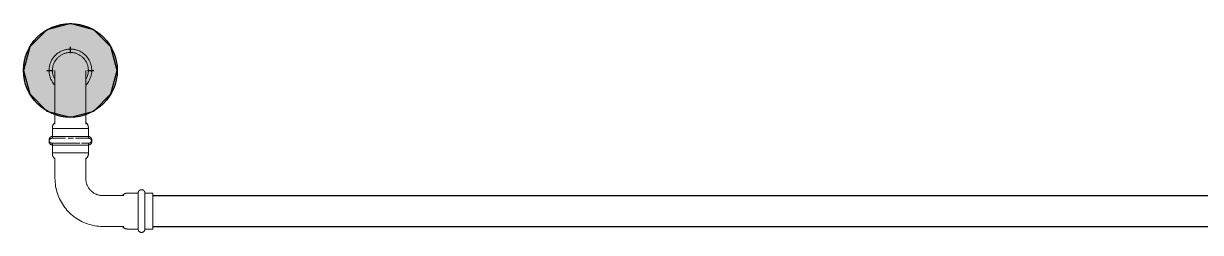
# Model space of a CAD drawing. Header units: inches. Extents: x -3327 to -1, y 8 to 1328.
# Drawn here: x -1910 to -1859.8, y 460.8 to 469.7 of the extents above; entities that cross this region are included whole.
import ezdxf

# ---------------------------------------------------------------- set-up
doc = ezdxf.new("R2010")
doc.units = ezdxf.units.IN
doc.header["$MEASUREMENT"] = 0
doc.layers.add('P-PIPE', color=3, linetype='Continuous', lineweight=9)
doc.layers.add('X - REF - FP', color=7, linetype='Continuous', true_color=0xb90000)

# ---------------------------------------------------------------- blocks, each defined once
blk = doc.blocks.new('Victaulic-VicPress316-Elbow 90-45deg Style P568_P571 - Standard-V24-SECOND LEVEL')
at = {"layer": 'P-PIPE'}
for p, q in [((-1908.658, 466.35), (-1908.658, 465.444)), ((-1907.343, 465.444), (-1907.343, 466.35)), ((-1908.767, 465.304), (-1908.767, 464.876)), ((-1907.234, 464.887), (-1907.234, 465.304)), ((-1908.767, 464.561), (-1908.767, 464.223)), ((-1908, 464.561), (-1908.767, 464.561)), ((-1907.234, 464.561), (-1908, 464.561)), ((-1907.234, 464.223), (-1907.234, 464.561)), ((-1908.767, 464.223), (-1908, 464.223)), ((-1908, 464.223), (-1907.234, 464.223))]:
    blk.add_line(p, q, dxfattribs=at)
at = {"layer": 'P-PIPE', "flags": 128}
for points in [[(-1908, 468.655), (-1908.036, 468.654), (-1908.073, 468.652), (-1908.109, 468.648), (-1908.145, 468.643), (-1908.181, 468.637), (-1908.217, 468.629), (-1908.252, 468.619), (-1908.287, 468.609), (-1908.321, 468.596), (-1908.355, 468.583), (-1908.388, 468.568), (-1908.421, 468.552), (-1908.453, 468.534), (-1908.484, 468.515), (-1908.515, 468.496), (-1908.545, 468.474), (-1908.573, 468.452), (-1908.601, 468.428), (-1908.628, 468.404), (-1908.654, 468.378), (-1908.679, 468.352), (-1908.703, 468.324), (-1908.726, 468.295), (-1908.747, 468.266), (-1908.767, 468.236), (-1908.787, 468.204), (-1908.804, 468.173), (-1908.821, 468.14), (-1908.836, 468.107), (-1908.85, 468.073), (-1908.863, 468.039), (-1908.874, 468.004), (-1908.883, 467.969), (-1908.892, 467.934), (-1908.899, 467.898), (-1908.904, 467.862), (-1908.908, 467.825), (-1908.911, 467.789), (-1908.912, 467.753), (-1908.912, 467.716), (-1908.91, 467.68), (-1908.907, 467.643), (-1908.902, 467.607), (-1908.896, 467.571), (-1908.888, 467.536), (-1908.879, 467.5), (-1908.869, 467.465), (-1908.857, 467.431), (-1908.844, 467.397), (-1908.829, 467.363), (-1908.813, 467.33), (-1908.796, 467.298), (-1908.778, 467.267), (-1908.758, 467.236), (-1908.737, 467.206), (-1908.715, 467.177), (-1908.692, 467.149), (-1908.668, 467.122)], [(-1908, 468.509), (-1908.031, 468.509), (-1908.061, 468.507), (-1908.092, 468.504), (-1908.122, 468.5), (-1908.152, 468.494), (-1908.182, 468.487), (-1908.212, 468.479), (-1908.241, 468.47), (-1908.27, 468.46), (-1908.298, 468.449), (-1908.326, 468.436), (-1908.354, 468.423), (-1908.381, 468.408), (-1908.407, 468.392), (-1908.433, 468.375), (-1908.458, 468.358), (-1908.482, 468.339), (-1908.505, 468.319), (-1908.528, 468.298), (-1908.55, 468.277), (-1908.571, 468.254), (-1908.591, 468.231), (-1908.61, 468.207), (-1908.628, 468.182), (-1908.645, 468.157), (-1908.661, 468.131), (-1908.676, 468.104), (-1908.69, 468.077), (-1908.703, 468.049), (-1908.714, 468.021), (-1908.725, 467.992), (-1908.734, 467.963), (-1908.743, 467.933), (-1908.75, 467.903), (-1908.755, 467.873), (-1908.76, 467.843), (-1908.763, 467.812), (-1908.766, 467.782), (-1908.766, 467.751), (-1908.766, 467.72), (-1908.765, 467.69), (-1908.762, 467.659), (-1908.758, 467.629), (-1908.753, 467.599), (-1908.746, 467.569), (-1908.739, 467.539), (-1908.73, 467.51), (-1908.72, 467.481), (-1908.709, 467.452), (-1908.697, 467.424), (-1908.684, 467.396), (-1908.669, 467.369), (-1908.658, 467.349)], [(-1907.343, 467.111), (-1907.321, 467.134), (-1907.297, 467.162), (-1907.274, 467.19), (-1907.253, 467.22), (-1907.233, 467.25), (-1907.213, 467.281), (-1907.196, 467.313), (-1907.179, 467.345), (-1907.164, 467.379), (-1907.15, 467.412), (-1907.137, 467.447), (-1907.126, 467.481), (-1907.117, 467.516), (-1907.108, 467.552), (-1907.101, 467.588), (-1907.096, 467.624), (-1907.092, 467.66), (-1907.089, 467.696), (-1907.088, 467.733), (-1907.088, 467.769), (-1907.09, 467.806), (-1907.093, 467.842), (-1907.098, 467.878), (-1907.104, 467.914), (-1907.112, 467.95), (-1907.121, 467.985), (-1907.131, 468.02), (-1907.143, 468.055), (-1907.156, 468.089), (-1907.171, 468.122), (-1907.187, 468.155), (-1907.204, 468.187), (-1907.222, 468.219), (-1907.242, 468.25), (-1907.263, 468.28), (-1907.285, 468.309), (-1907.308, 468.337), (-1907.332, 468.364), (-1907.358, 468.39), (-1907.384, 468.415), (-1907.411, 468.439), (-1907.44, 468.462), (-1907.469, 468.484), (-1907.499, 468.505), (-1907.53, 468.524), (-1907.561, 468.542), (-1907.594, 468.559), (-1907.627, 468.575), (-1907.66, 468.589), (-1907.694, 468.602), (-1907.729, 468.614), (-1907.764, 468.624), (-1907.8, 468.633), (-1907.835, 468.64), (-1907.871, 468.646), (-1907.908, 468.65), (-1907.944, 468.653), (-1907.98, 468.655), (-1908, 468.655)], [(-1907.339, 467.355), (-1907.324, 467.382), (-1907.31, 467.409), (-1907.297, 467.437), (-1907.286, 467.465), (-1907.275, 467.494), (-1907.266, 467.523), (-1907.257, 467.553), (-1907.25, 467.582), (-1907.245, 467.613), (-1907.24, 467.643), (-1907.237, 467.673), (-1907.234, 467.704), (-1907.234, 467.735), (-1907.234, 467.765), (-1907.235, 467.796), (-1907.238, 467.826), (-1907.242, 467.857), (-1907.247, 467.887), (-1907.254, 467.917), (-1907.261, 467.947), (-1907.27, 467.976), (-1907.28, 468.005), (-1907.291, 468.034), (-1907.303, 468.062), (-1907.316, 468.089), (-1907.331, 468.116), (-1907.346, 468.143), (-1907.363, 468.169), (-1907.38, 468.194), (-1907.399, 468.218), (-1907.418, 468.242), (-1907.439, 468.265), (-1907.46, 468.287), (-1907.482, 468.308), (-1907.505, 468.328), (-1907.529, 468.348), (-1907.554, 468.366), (-1907.579, 468.383), (-1907.605, 468.4), (-1907.631, 468.415), (-1907.659, 468.429), (-1907.686, 468.442), (-1907.715, 468.454), (-1907.743, 468.465), (-1907.772, 468.475), (-1907.802, 468.483), (-1907.832, 468.491), (-1907.862, 468.497), (-1907.892, 468.502), (-1907.922, 468.505), (-1907.953, 468.508), (-1907.983, 468.509), (-1908, 468.509)], [(-1908.658, 467.743), (-1908.658, 467.742), (-1908.658, 467.738), (-1908.658, 467.733), (-1908.658, 467.725), (-1908.658, 467.715), (-1908.658, 467.703), (-1908.658, 467.689), (-1908.658, 467.672), (-1908.658, 467.654), (-1908.658, 467.633), (-1908.658, 467.61), (-1908.658, 467.585), (-1908.658, 467.559), (-1908.658, 467.53), (-1908.658, 467.499), (-1908.658, 467.467), (-1908.658, 467.433), (-1908.658, 467.397), (-1908.658, 467.359), (-1908.658, 467.32), (-1908.658, 467.28), (-1908.658, 467.237), (-1908.658, 467.194), (-1908.658, 467.149), (-1908.658, 467.102), (-1908.658, 467.055), (-1908.658, 467.006), (-1908.658, 466.957), (-1908.658, 466.906), (-1908.658, 466.855), (-1908.658, 466.802), (-1908.658, 466.749), (-1908.658, 466.696), (-1908.658, 466.641), (-1908.658, 466.587), (-1908.658, 466.531), (-1908.658, 466.476), (-1908.658, 466.421), (-1908.658, 466.365), (-1908.658, 466.35)], [(-1907.343, 466.35), (-1907.343, 466.406), (-1907.343, 466.461), (-1907.343, 466.517), (-1907.343, 466.572), (-1907.343, 466.627), (-1907.343, 466.681), (-1907.343, 466.735), (-1907.343, 466.788), (-1907.343, 466.841), (-1907.343, 466.892), (-1907.343, 466.943), (-1907.343, 466.993), (-1907.343, 467.042), (-1907.343, 467.09), (-1907.343, 467.136), (-1907.343, 467.182), (-1907.343, 467.226), (-1907.343, 467.268), (-1907.343, 467.309), (-1907.343, 467.349), (-1907.343, 467.387), (-1907.343, 467.423), (-1907.343, 467.458), (-1907.343, 467.491), (-1907.343, 467.522), (-1907.343, 467.551), (-1907.343, 467.578), (-1907.343, 467.604), (-1907.343, 467.627), (-1907.343, 467.648), (-1907.343, 467.667), (-1907.343, 467.684), (-1907.343, 467.699), (-1907.343, 467.712), (-1907.343, 467.723), (-1907.343, 467.731), (-1907.343, 467.737), (-1907.343, 467.741), (-1907.343, 467.743), (-1907.343, 467.743)], [(-1908.767, 465.304), (-1908.766, 465.315), (-1908.766, 465.326), (-1908.765, 465.336), (-1908.763, 465.347), (-1908.761, 465.358), (-1908.759, 465.369), (-1908.756, 465.379), (-1908.753, 465.39), (-1908.749, 465.4), (-1908.745, 465.41), (-1908.741, 465.42), (-1908.736, 465.43), (-1908.73, 465.439), (-1908.725, 465.449), (-1908.719, 465.458), (-1908.713, 465.467), (-1908.706, 465.475), (-1908.699, 465.483), (-1908.692, 465.492), (-1908.684, 465.499), (-1908.676, 465.507), (-1908.668, 465.514), (-1908.659, 465.521), (-1908.658, 465.522)], [(-1907.343, 465.522), (-1907.334, 465.515), (-1907.326, 465.508), (-1907.318, 465.501), (-1907.31, 465.493), (-1907.302, 465.485), (-1907.295, 465.477), (-1907.289, 465.468), (-1907.282, 465.459), (-1907.276, 465.45), (-1907.271, 465.441), (-1907.265, 465.431), (-1907.26, 465.422), (-1907.256, 465.412), (-1907.252, 465.402), (-1907.248, 465.391), (-1907.245, 465.381), (-1907.242, 465.371), (-1907.239, 465.36), (-1907.237, 465.349), (-1907.236, 465.338), (-1907.235, 465.328), (-1907.234, 465.317), (-1907.234, 465.306), (-1907.234, 465.304)], [(-1908.767, 464.561), (-1908.772, 464.561), (-1908.778, 464.562), (-1908.784, 464.562), (-1908.79, 464.563), (-1908.795, 464.564), (-1908.801, 464.565), (-1908.807, 464.567), (-1908.812, 464.569), (-1908.818, 464.571), (-1908.823, 464.573), (-1908.828, 464.575), (-1908.834, 464.578), (-1908.839, 464.581), (-1908.844, 464.584), (-1908.849, 464.587), (-1908.853, 464.59), (-1908.858, 464.594), (-1908.862, 464.597), (-1908.867, 464.601), (-1908.871, 464.605), (-1908.875, 464.61), (-1908.879, 464.614), (-1908.882, 464.619), (-1908.886, 464.623), (-1908.889, 464.628), (-1908.892, 464.633), (-1908.895, 464.638), (-1908.897, 464.643), (-1908.9, 464.649), (-1908.902, 464.654), (-1908.904, 464.66), (-1908.906, 464.665), (-1908.907, 464.671), (-1908.909, 464.676), (-1908.91, 464.682), (-1908.911, 464.688), (-1908.911, 464.694), (-1908.912, 464.699), (-1908.912, 464.705), (-1908.912, 464.711), (-1908.912, 464.717), (-1908.911, 464.723), (-1908.91, 464.728), (-1908.909, 464.734), (-1908.908, 464.74), (-1908.907, 464.745), (-1908.905, 464.751), (-1908.903, 464.757), (-1908.901, 464.762), (-1908.899, 464.767), (-1908.896, 464.773), (-1908.894, 464.778), (-1908.891, 464.783), (-1908.887, 464.788), (-1908.884, 464.792), (-1908.881, 464.797), (-1908.877, 464.802), (-1908.873, 464.806), (-1908.869, 464.81), (-1908.865, 464.814), (-1908.86, 464.818), (-1908.856, 464.822), (-1908.851, 464.825), (-1908.846, 464.828), (-1908.842, 464.831), (-1908.836, 464.834), (-1908.831, 464.837), (-1908.826, 464.84), (-1908.821, 464.842), (-1908.815, 464.844), (-1908.81, 464.846), (-1908.804, 464.847), (-1908.798, 464.849), (-1908.793, 464.85), (-1908.787, 464.851), (-1908.781, 464.852), (-1908.775, 464.852), (-1908.77, 464.852), (-1908.767, 464.852)], [(-1908.482, 464.852), (-1908.505, 464.852), (-1908.528, 464.852), (-1908.55, 464.852), (-1908.571, 464.852), (-1908.591, 464.852), (-1908.61, 464.852), (-1908.628, 464.852), (-1908.645, 464.852), (-1908.661, 464.852), (-1908.676, 464.852), (-1908.69, 464.852), (-1908.703, 464.852), (-1908.714, 464.852), (-1908.725, 464.852), (-1908.734, 464.852), (-1908.743, 464.852), (-1908.75, 464.852), (-1908.755, 464.852), (-1908.76, 464.852), (-1908.763, 464.852), (-1908.766, 464.852), (-1908.766, 464.852), (-1908.767, 464.852)], [(-1908.767, 464.852), (-1908.766, 464.852), (-1908.764, 464.852), (-1908.761, 464.852), (-1908.757, 464.852), (-1908.751, 464.852)], [(-1908.212, 464.852), (-1908.241, 464.852), (-1908.27, 464.852), (-1908.298, 464.852), (-1908.326, 464.852), (-1908.354, 464.852), (-1908.381, 464.852), (-1908.407, 464.852), (-1908.433, 464.852), (-1908.458, 464.852), (-1908.481, 464.852)], [(-1908, 464.852), (-1908.031, 464.852), (-1908.061, 464.852), (-1908.092, 464.852)], [(-1907.87, 464.852), (-1907.9, 464.852), (-1907.931, 464.852), (-1907.961, 464.852), (-1907.992, 464.852), (-1908, 464.852)], [(-1907.234, 464.852), (-1907.234, 464.852), (-1907.236, 464.852), (-1907.239, 464.852), (-1907.243, 464.852), (-1907.249, 464.852), (-1907.255, 464.852), (-1907.263, 464.852), (-1907.272, 464.852), (-1907.283, 464.852), (-1907.294, 464.852), (-1907.307, 464.852), (-1907.32, 464.852), (-1907.335, 464.852), (-1907.351, 464.852), (-1907.367, 464.852), (-1907.385, 464.852), (-1907.404, 464.852), (-1907.424, 464.852), (-1907.444, 464.852), (-1907.466, 464.852), (-1907.488, 464.852), (-1907.512, 464.852), (-1907.536, 464.852), (-1907.56, 464.852), (-1907.586, 464.852), (-1907.612, 464.852), (-1907.639, 464.852), (-1907.666, 464.852), (-1907.694, 464.852), (-1907.722, 464.852), (-1907.751, 464.852), (-1907.78, 464.852)], [(-1907.245, 464.852), (-1907.24, 464.852), (-1907.237, 464.852), (-1907.234, 464.852), (-1907.234, 464.852), (-1907.234, 464.852)], [(-1907.234, 464.852), (-1907.228, 464.852), (-1907.222, 464.852), (-1907.216, 464.851), (-1907.21, 464.85), (-1907.205, 464.849), (-1907.199, 464.848), (-1907.193, 464.847), (-1907.188, 464.845), (-1907.182, 464.843), (-1907.177, 464.841), (-1907.172, 464.838), (-1907.166, 464.836), (-1907.161, 464.833), (-1907.156, 464.83), (-1907.151, 464.827), (-1907.147, 464.824), (-1907.142, 464.82), (-1907.138, 464.816), (-1907.133, 464.812), (-1907.129, 464.808), (-1907.125, 464.804), (-1907.121, 464.8), (-1907.118, 464.795), (-1907.114, 464.79), (-1907.111, 464.785), (-1907.108, 464.78), (-1907.105, 464.775), (-1907.103, 464.77), (-1907.1, 464.765), (-1907.098, 464.76), (-1907.096, 464.754), (-1907.094, 464.749), (-1907.093, 464.743), (-1907.091, 464.737), (-1907.09, 464.732), (-1907.089, 464.726), (-1907.089, 464.72), (-1907.088, 464.714), (-1907.088, 464.708), (-1907.088, 464.703), (-1907.088, 464.697), (-1907.089, 464.691), (-1907.09, 464.685), (-1907.091, 464.679), (-1907.092, 464.674), (-1907.093, 464.668), (-1907.095, 464.663), (-1907.097, 464.657), (-1907.099, 464.652), (-1907.101, 464.646), (-1907.104, 464.641), (-1907.106, 464.636), (-1907.109, 464.631), (-1907.113, 464.626), (-1907.116, 464.621), (-1907.119, 464.617), (-1907.123, 464.612), (-1907.127, 464.608), (-1907.131, 464.604), (-1907.135, 464.6), (-1907.14, 464.596), (-1907.144, 464.592), (-1907.149, 464.589), (-1907.154, 464.585), (-1907.158, 464.582), (-1907.164, 464.579), (-1907.169, 464.577), (-1907.174, 464.574), (-1907.179, 464.572), (-1907.185, 464.57), (-1907.19, 464.568), (-1907.196, 464.566), (-1907.202, 464.565), (-1907.207, 464.564), (-1907.213, 464.563), (-1907.219, 464.562), (-1907.225, 464.562), (-1907.23, 464.561), (-1907.234, 464.561)], [(-1908.725, 464.561), (-1908.734, 464.561), (-1908.743, 464.561), (-1908.75, 464.561), (-1908.755, 464.561), (-1908.76, 464.561), (-1908.763, 464.561), (-1908.766, 464.561), (-1908.766, 464.561), (-1908.767, 464.561)], [(-1908.767, 464.561), (-1908.766, 464.561), (-1908.764, 464.561), (-1908.761, 464.561), (-1908.757, 464.561), (-1908.751, 464.561), (-1908.745, 464.561), (-1908.737, 464.561), (-1908.728, 464.561), (-1908.717, 464.561), (-1908.706, 464.561), (-1908.693, 464.561), (-1908.68, 464.561), (-1908.665, 464.561), (-1908.649, 464.561), (-1908.633, 464.561), (-1908.615, 464.561), (-1908.596, 464.561), (-1908.576, 464.561), (-1908.556, 464.561), (-1908.534, 464.561), (-1908.512, 464.561), (-1908.488, 464.561), (-1908.464, 464.561), (-1908.44, 464.561), (-1908.414, 464.561), (-1908.388, 464.561), (-1908.361, 464.561), (-1908.334, 464.561), (-1908.306, 464.561), (-1908.278, 464.561), (-1908.249, 464.561), (-1908.22, 464.561), (-1908.19, 464.561), (-1908.16, 464.561), (-1908.13, 464.561), (-1908.1, 464.561), (-1908.069, 464.561), (-1908.039, 464.561), (-1908.008, 464.561), (-1908, 464.561)], [(-1908, 464.561), (-1907.969, 464.561), (-1907.939, 464.561), (-1907.908, 464.561), (-1907.878, 464.561), (-1907.848, 464.561), (-1907.818, 464.561), (-1907.788, 464.561), (-1907.759, 464.561), (-1907.73, 464.561), (-1907.702, 464.561), (-1907.674, 464.561), (-1907.646, 464.561), (-1907.619, 464.561), (-1907.593, 464.561), (-1907.567, 464.561), (-1907.542, 464.561), (-1907.518, 464.561), (-1907.495, 464.561), (-1907.472, 464.561), (-1907.45, 464.561), (-1907.429, 464.561), (-1907.409, 464.561), (-1907.39, 464.561), (-1907.372, 464.561), (-1907.355, 464.561), (-1907.339, 464.561), (-1907.324, 464.561), (-1907.31, 464.561), (-1907.297, 464.561), (-1907.286, 464.561), (-1907.275, 464.561), (-1907.266, 464.561), (-1907.257, 464.561), (-1907.25, 464.561), (-1907.245, 464.561), (-1907.24, 464.561), (-1907.237, 464.561), (-1907.234, 464.561), (-1907.234, 464.561), (-1907.234, 464.561)], [(-1907.234, 464.561), (-1907.234, 464.561), (-1907.236, 464.561), (-1907.239, 464.561), (-1907.243, 464.561), (-1907.249, 464.561), (-1907.255, 464.561), (-1907.263, 464.561), (-1907.272, 464.561)]]:
    blk.add_lwpolyline(points, dxfattribs=at)
blk = doc.blocks.new('Victaulic-VicPress316-Elbow 90-45deg Style P568_P571 - Standard-V25-SECOND LEVEL')
at = {"layer": 'P-PIPE'}
for p, q in [((-0.767, 3.52), (-0.767, 3.181)), ((0.766, 3.52), (-0.767, 3.52)), ((0.766, 3.181), (0.766, 3.52)), ((-0.767, 3.181), (0.766, 3.181)), ((-0.767, 2.89), (-0.767, 2.439)), ((-0.767, 2.89), (0.766, 2.89)), ((0.766, 2.439), (0.766, 2.89)), ((-0.658, 2.278), (-0.658, 1.393)), ((0.657, 1.393), (0.657, 2.278)), ((-3.181, 0.766), (-3.52, 0.766)), ((-3.52, 0.766), (-3.52, -0.767)), ((-3.181, -0.767), (-3.181, 0.766)), ((-2.439, 0.766), (-2.866, 0.766)), ((-1.393, 0.657), (-2.278, 0.657)), ((-3.52, -0.767), (-3.181, -0.767)), ((-2.869, -0.767), (-2.439, -0.767)), ((-2.278, -0.658), (-1.393, -0.658))]:
    blk.add_line(p, q, dxfattribs=at)
at = {"layer": 'P-PIPE', "flags": 128}
for points in [[(-0.767, 2.89), (-0.772, 2.891), (-0.778, 2.891), (-0.784, 2.892), (-0.79, 2.892), (-0.795, 2.893), (-0.801, 2.895), (-0.807, 2.896), (-0.812, 2.898), (-0.818, 2.9), (-0.823, 2.902), (-0.828, 2.904), (-0.834, 2.907), (-0.839, 2.91), (-0.844, 2.913), (-0.849, 2.916), (-0.853, 2.919), (-0.858, 2.923), (-0.862, 2.927), (-0.867, 2.931), (-0.871, 2.935), (-0.875, 2.939), (-0.879, 2.943), (-0.882, 2.948), (-0.886, 2.953), (-0.889, 2.957), (-0.892, 2.962), (-0.895, 2.967), (-0.897, 2.973), (-0.9, 2.978), (-0.902, 2.983), (-0.904, 2.989), (-0.906, 2.994), (-0.907, 3), (-0.909, 3.006), (-0.91, 3.011), (-0.911, 3.017), (-0.911, 3.023), (-0.912, 3.029), (-0.912, 3.034), (-0.912, 3.04), (-0.912, 3.046), (-0.911, 3.052), (-0.91, 3.058), (-0.909, 3.063), (-0.908, 3.069), (-0.907, 3.075), (-0.905, 3.08), (-0.903, 3.086), (-0.901, 3.091), (-0.899, 3.097), (-0.896, 3.102), (-0.894, 3.107), (-0.891, 3.112), (-0.887, 3.117), (-0.884, 3.122), (-0.881, 3.126), (-0.877, 3.131), (-0.873, 3.135), (-0.869, 3.139), (-0.865, 3.143), (-0.86, 3.147), (-0.856, 3.151), (-0.851, 3.154), (-0.846, 3.158), (-0.842, 3.161), (-0.836, 3.164), (-0.831, 3.166), (-0.826, 3.169), (-0.821, 3.171), (-0.815, 3.173), (-0.81, 3.175), (-0.804, 3.177), (-0.798, 3.178), (-0.793, 3.179), (-0.787, 3.18), (-0.781, 3.181), (-0.775, 3.181), (-0.77, 3.181), (-0.767, 3.181)], [(0.766, 3.181), (0.766, 3.181), (0.764, 3.181), (0.761, 3.181), (0.757, 3.181), (0.751, 3.181), (0.745, 3.181), (0.737, 3.181), (0.728, 3.181), (0.717, 3.181), (0.706, 3.181), (0.693, 3.181), (0.68, 3.181), (0.665, 3.181), (0.649, 3.181), (0.633, 3.181), (0.615, 3.181), (0.596, 3.181), (0.576, 3.181), (0.556, 3.181), (0.534, 3.181), (0.512, 3.181), (0.488, 3.181), (0.464, 3.181), (0.44, 3.181), (0.414, 3.181), (0.388, 3.181), (0.361, 3.181), (0.334, 3.181), (0.306, 3.181), (0.278, 3.181), (0.249, 3.181), (0.22, 3.181), (0.19, 3.181), (0.16, 3.181), (0.13, 3.181), (0.1, 3.181), (0.069, 3.181), (0.039, 3.181), (0.008, 3.181), (-0.022, 3.181), (-0.053, 3.181), (-0.084, 3.181), (-0.114, 3.181), (-0.144, 3.181), (-0.174, 3.181), (-0.204, 3.181), (-0.233, 3.181), (-0.262, 3.181), (-0.291, 3.181), (-0.319, 3.181), (-0.347, 3.181), (-0.374, 3.181), (-0.4, 3.181), (-0.426, 3.181), (-0.451, 3.181), (-0.476, 3.181), (-0.499, 3.181), (-0.522, 3.181), (-0.544, 3.181), (-0.565, 3.181), (-0.585, 3.181), (-0.605, 3.181), (-0.623, 3.181), (-0.64, 3.181), (-0.657, 3.181), (-0.672, 3.181), (-0.686, 3.181), (-0.699, 3.181), (-0.711, 3.181), (-0.722, 3.181), (-0.732, 3.181), (-0.74, 3.181), (-0.748, 3.181), (-0.754, 3.181), (-0.759, 3.181), (-0.763, 3.181), (-0.765, 3.181), (-0.766, 3.181), (-0.767, 3.181)], [(-0.767, 3.181), (-0.766, 3.181), (-0.764, 3.181), (-0.761, 3.181), (-0.757, 3.181), (-0.751, 3.181), (-0.745, 3.181), (-0.737, 3.181), (-0.728, 3.181)], [(0.722, 3.181), (0.732, 3.181), (0.74, 3.181), (0.748, 3.181), (0.754, 3.181), (0.759, 3.181), (0.763, 3.181), (0.765, 3.181), (0.766, 3.181), (0.766, 3.181)], [(0.766, 3.181), (0.772, 3.181), (0.778, 3.181), (0.784, 3.18), (0.79, 3.18), (0.795, 3.179), (0.801, 3.177), (0.807, 3.176), (0.812, 3.174), (0.818, 3.172), (0.823, 3.17), (0.828, 3.168), (0.834, 3.165), (0.839, 3.162), (0.844, 3.159), (0.849, 3.156), (0.853, 3.153), (0.858, 3.149), (0.862, 3.145), (0.867, 3.141), (0.871, 3.137), (0.875, 3.133), (0.879, 3.129), (0.882, 3.124), (0.886, 3.119), (0.889, 3.115), (0.892, 3.11), (0.895, 3.105), (0.897, 3.099), (0.9, 3.094), (0.902, 3.089), (0.904, 3.083), (0.906, 3.078), (0.907, 3.072), (0.909, 3.066), (0.91, 3.061), (0.911, 3.055), (0.911, 3.049), (0.912, 3.043), (0.912, 3.038), (0.912, 3.032), (0.912, 3.026), (0.911, 3.02), (0.91, 3.014), (0.909, 3.009), (0.908, 3.003), (0.907, 2.997), (0.905, 2.992), (0.903, 2.986), (0.901, 2.981), (0.899, 2.975), (0.896, 2.97), (0.894, 2.965), (0.891, 2.96), (0.887, 2.955), (0.884, 2.95), (0.881, 2.946), (0.877, 2.941), (0.873, 2.937), (0.869, 2.933), (0.865, 2.929), (0.86, 2.925), (0.856, 2.921), (0.851, 2.918), (0.846, 2.914), (0.842, 2.911), (0.836, 2.908), (0.831, 2.906), (0.826, 2.903), (0.821, 2.901), (0.815, 2.899), (0.81, 2.897), (0.804, 2.895), (0.798, 2.894), (0.793, 2.893), (0.787, 2.892), (0.781, 2.891), (0.775, 2.891), (0.77, 2.891), (0.766, 2.89)], [(-0.767, 2.89), (-0.766, 2.89), (-0.764, 2.89), (-0.761, 2.89), (-0.757, 2.89), (-0.751, 2.89), (-0.745, 2.89), (-0.737, 2.89), (-0.728, 2.89), (-0.717, 2.89), (-0.706, 2.89), (-0.693, 2.89), (-0.68, 2.89), (-0.665, 2.89), (-0.649, 2.89), (-0.633, 2.89), (-0.615, 2.89), (-0.596, 2.89), (-0.576, 2.89), (-0.556, 2.89), (-0.534, 2.89), (-0.512, 2.89), (-0.488, 2.89), (-0.464, 2.89), (-0.44, 2.89), (-0.414, 2.89), (-0.388, 2.89), (-0.361, 2.89), (-0.334, 2.89), (-0.306, 2.89), (-0.278, 2.89), (-0.249, 2.89), (-0.22, 2.89), (-0.19, 2.89), (-0.16, 2.89), (-0.13, 2.89), (-0.1, 2.89), (-0.069, 2.89), (-0.039, 2.89), (-0.008, 2.89), (0.022, 2.89), (0.053, 2.89), (0.084, 2.89), (0.114, 2.89), (0.144, 2.89), (0.174, 2.89), (0.204, 2.89), (0.233, 2.89), (0.262, 2.89), (0.291, 2.89), (0.319, 2.89), (0.347, 2.89), (0.374, 2.89), (0.4, 2.89), (0.426, 2.89), (0.451, 2.89), (0.476, 2.89), (0.499, 2.89), (0.522, 2.89), (0.544, 2.89), (0.565, 2.89), (0.585, 2.89), (0.605, 2.89), (0.623, 2.89), (0.64, 2.89), (0.657, 2.89), (0.672, 2.89), (0.686, 2.89), (0.699, 2.89), (0.711, 2.89), (0.722, 2.89), (0.732, 2.89), (0.74, 2.89), (0.748, 2.89), (0.754, 2.89), (0.759, 2.89), (0.763, 2.89), (0.765, 2.89), (0.766, 2.89), (0.766, 2.89)], [(-0.722, 2.89), (-0.732, 2.89), (-0.74, 2.89), (-0.748, 2.89), (-0.754, 2.89), (-0.759, 2.89), (-0.763, 2.89), (-0.765, 2.89), (-0.766, 2.89), (-0.767, 2.89)], [(0.766, 2.89), (0.766, 2.89), (0.764, 2.89), (0.761, 2.89), (0.757, 2.89), (0.751, 2.89), (0.745, 2.89), (0.737, 2.89), (0.728, 2.89)], [(-0.658, 2.221), (-0.666, 2.228), (-0.674, 2.235), (-0.682, 2.242), (-0.69, 2.25), (-0.698, 2.258), (-0.705, 2.266), (-0.711, 2.275), (-0.718, 2.283), (-0.724, 2.293), (-0.729, 2.302), (-0.735, 2.311), (-0.74, 2.321), (-0.744, 2.331), (-0.748, 2.341), (-0.752, 2.351), (-0.755, 2.362), (-0.758, 2.372), (-0.761, 2.383), (-0.763, 2.394), (-0.764, 2.404), (-0.765, 2.415), (-0.766, 2.426), (-0.767, 2.437), (-0.767, 2.439)], [(0.766, 2.439), (0.766, 2.428), (0.766, 2.417), (0.765, 2.406), (0.763, 2.396), (0.761, 2.385), (0.759, 2.374), (0.756, 2.364), (0.753, 2.353), (0.749, 2.343), (0.745, 2.333), (0.741, 2.323), (0.736, 2.313), (0.73, 2.304), (0.725, 2.294), (0.719, 2.285), (0.713, 2.276), (0.706, 2.268), (0.699, 2.259), (0.692, 2.251), (0.684, 2.244), (0.676, 2.236), (0.668, 2.229), (0.659, 2.222), (0.657, 2.221)], [(-0.658, 1.393), (-0.658, 1.364), (-0.66, 1.334), (-0.663, 1.305), (-0.667, 1.276), (-0.672, 1.247), (-0.679, 1.218), (-0.686, 1.19), (-0.695, 1.162), (-0.705, 1.134), (-0.716, 1.107), (-0.728, 1.08), (-0.741, 1.053), (-0.755, 1.028), (-0.77, 1.002), (-0.786, 0.978), (-0.803, 0.954), (-0.821, 0.931), (-0.84, 0.908), (-0.86, 0.886), (-0.881, 0.865), (-0.902, 0.845), (-0.924, 0.826), (-0.947, 0.808), (-0.971, 0.79), (-0.996, 0.774), (-1.021, 0.759), (-1.046, 0.744), (-1.073, 0.731), (-1.099, 0.719), (-1.126, 0.707), (-1.154, 0.697), (-1.182, 0.688), (-1.21, 0.681), (-1.239, 0.674), (-1.268, 0.668), (-1.297, 0.664), (-1.326, 0.661), (-1.356, 0.658), (-1.385, 0.658), (-1.393, 0.657)], [(-1.393, -0.658), (-1.311, -0.656), (-1.229, -0.651), (-1.148, -0.643), (-1.066, -0.631), (-0.986, -0.617), (-0.906, -0.599), (-0.826, -0.578), (-0.748, -0.553), (-0.671, -0.526), (-0.594, -0.496), (-0.52, -0.462), (-0.446, -0.426), (-0.374, -0.386), (-0.304, -0.344), (-0.235, -0.299), (-0.168, -0.252), (-0.104, -0.201), (-0.041, -0.149), (0.02, -0.093), (0.078, -0.036), (0.134, 0.024), (0.187, 0.087), (0.238, 0.151), (0.287, 0.217), (0.332, 0.285), (0.375, 0.355), (0.415, 0.427), (0.453, 0.5), (0.487, 0.574), (0.518, 0.65), (0.546, 0.727), (0.571, 0.805), (0.593, 0.884), (0.612, 0.964), (0.628, 1.044), (0.64, 1.126), (0.649, 1.207), (0.655, 1.289), (0.657, 1.371), (0.657, 1.393)], [(-3.181, 0.766), (-3.181, 0.772), (-3.181, 0.778), (-3.18, 0.784), (-3.18, 0.79), (-3.179, 0.795), (-3.177, 0.801), (-3.176, 0.807), (-3.174, 0.812), (-3.172, 0.818), (-3.17, 0.823), (-3.168, 0.828), (-3.165, 0.834), (-3.162, 0.839), (-3.159, 0.844), (-3.156, 0.849), (-3.153, 0.853), (-3.149, 0.858), (-3.145, 0.862), (-3.141, 0.867), (-3.137, 0.871), (-3.133, 0.875), (-3.129, 0.879), (-3.124, 0.882), (-3.119, 0.886), (-3.115, 0.889), (-3.11, 0.892), (-3.105, 0.895), (-3.099, 0.897), (-3.094, 0.9), (-3.089, 0.902), (-3.083, 0.904), (-3.078, 0.906), (-3.072, 0.907), (-3.066, 0.909), (-3.061, 0.91), (-3.055, 0.911), (-3.049, 0.911), (-3.043, 0.912), (-3.038, 0.912), (-3.032, 0.912), (-3.026, 0.912), (-3.02, 0.911), (-3.014, 0.91), (-3.009, 0.909), (-3.003, 0.908), (-2.997, 0.907), (-2.992, 0.905), (-2.986, 0.903), (-2.981, 0.901), (-2.975, 0.899), (-2.97, 0.896), (-2.965, 0.894), (-2.96, 0.891), (-2.955, 0.887), (-2.95, 0.884), (-2.946, 0.881), (-2.941, 0.877), (-2.937, 0.873), (-2.933, 0.869), (-2.929, 0.865), (-2.925, 0.86), (-2.921, 0.856), (-2.918, 0.851), (-2.914, 0.846), (-2.911, 0.842), (-2.908, 0.836), (-2.906, 0.831), (-2.903, 0.826), (-2.901, 0.821), (-2.899, 0.815), (-2.897, 0.81), (-2.895, 0.804), (-2.894, 0.798), (-2.893, 0.793), (-2.892, 0.787), (-2.891, 0.781), (-2.891, 0.775), (-2.891, 0.77), (-2.89, 0.766)], [(-3.181, 0.766), (-3.181, 0.766), (-3.181, 0.764), (-3.181, 0.761), (-3.181, 0.757), (-3.181, 0.751), (-3.181, 0.745), (-3.181, 0.737), (-3.181, 0.728), (-3.181, 0.717), (-3.181, 0.706), (-3.181, 0.693), (-3.181, 0.68), (-3.181, 0.665), (-3.181, 0.649), (-3.181, 0.633), (-3.181, 0.615), (-3.181, 0.596), (-3.181, 0.576), (-3.181, 0.556), (-3.181, 0.534), (-3.181, 0.512), (-3.181, 0.488), (-3.181, 0.464), (-3.181, 0.44), (-3.181, 0.414), (-3.181, 0.388), (-3.181, 0.361), (-3.181, 0.334), (-3.181, 0.306), (-3.181, 0.278), (-3.181, 0.249), (-3.181, 0.22), (-3.181, 0.19), (-3.181, 0.16), (-3.181, 0.13), (-3.181, 0.1), (-3.181, 0.069), (-3.181, 0.039), (-3.181, 0.008), (-3.181, -0.022), (-3.181, -0.053), (-3.181, -0.084), (-3.181, -0.114), (-3.181, -0.144), (-3.181, -0.174), (-3.181, -0.204), (-3.181, -0.233), (-3.181, -0.262), (-3.181, -0.291), (-3.181, -0.319), (-3.181, -0.347), (-3.181, -0.374), (-3.181, -0.4), (-3.181, -0.426), (-3.181, -0.451), (-3.181, -0.476), (-3.181, -0.499), (-3.181, -0.522), (-3.181, -0.544), (-3.181, -0.565), (-3.181, -0.585), (-3.181, -0.605), (-3.181, -0.623), (-3.181, -0.64), (-3.181, -0.657), (-3.181, -0.672), (-3.181, -0.686), (-3.181, -0.699), (-3.181, -0.711), (-3.181, -0.722), (-3.181, -0.732), (-3.181, -0.74), (-3.181, -0.748), (-3.181, -0.754), (-3.181, -0.759), (-3.181, -0.763), (-3.181, -0.765), (-3.181, -0.766), (-3.181, -0.767)], [(-3.181, 0.722), (-3.181, 0.732), (-3.181, 0.74), (-3.181, 0.748), (-3.181, 0.754), (-3.181, 0.759), (-3.181, 0.763), (-3.181, 0.765), (-3.181, 0.766), (-3.181, 0.766)], [(-2.89, 0.476), (-2.89, 0.499), (-2.89, 0.522), (-2.89, 0.544), (-2.89, 0.565), (-2.89, 0.585), (-2.89, 0.605), (-2.89, 0.623), (-2.89, 0.64), (-2.89, 0.657), (-2.89, 0.672), (-2.89, 0.686), (-2.89, 0.699), (-2.89, 0.711), (-2.89, 0.722), (-2.89, 0.732), (-2.89, 0.74), (-2.89, 0.748), (-2.89, 0.754), (-2.89, 0.759), (-2.89, 0.763), (-2.89, 0.765), (-2.89, 0.766), (-2.89, 0.766)], [(-2.89, 0.766), (-2.89, 0.766), (-2.89, 0.764), (-2.89, 0.761), (-2.89, 0.757), (-2.89, 0.751), (-2.89, 0.745)], [(-2.439, 0.766), (-2.428, 0.766), (-2.417, 0.766), (-2.406, 0.765), (-2.396, 0.763), (-2.385, 0.761), (-2.374, 0.759), (-2.364, 0.756), (-2.353, 0.753), (-2.343, 0.749), (-2.333, 0.745), (-2.323, 0.741), (-2.313, 0.736), (-2.304, 0.73), (-2.294, 0.725), (-2.285, 0.719), (-2.276, 0.713), (-2.268, 0.706), (-2.259, 0.699), (-2.251, 0.692), (-2.244, 0.684), (-2.236, 0.676), (-2.229, 0.668), (-2.222, 0.659), (-2.221, 0.657)], [(-2.89, -0.534), (-2.89, -0.512), (-2.89, -0.488), (-2.89, -0.464), (-2.89, -0.44), (-2.89, -0.414), (-2.89, -0.388), (-2.89, -0.361), (-2.89, -0.334), (-2.89, -0.306), (-2.89, -0.278), (-2.89, -0.249), (-2.89, -0.22), (-2.89, -0.19), (-2.89, -0.16), (-2.89, -0.13), (-2.89, -0.1), (-2.89, -0.069), (-2.89, -0.039), (-2.89, -0.008), (-2.89, 0.022), (-2.89, 0.053), (-2.89, 0.084), (-2.89, 0.114), (-2.89, 0.144), (-2.89, 0.174), (-2.89, 0.204), (-2.89, 0.233), (-2.89, 0.262), (-2.89, 0.291), (-2.89, 0.319), (-2.89, 0.347), (-2.89, 0.374), (-2.89, 0.4)], [(-3.181, -0.767), (-3.181, -0.766), (-3.181, -0.764), (-3.181, -0.761), (-3.181, -0.757), (-3.181, -0.751), (-3.181, -0.745), (-3.181, -0.737), (-3.181, -0.728)], [(-2.89, -0.767), (-2.891, -0.772), (-2.891, -0.778), (-2.892, -0.784), (-2.892, -0.79), (-2.893, -0.795), (-2.895, -0.801), (-2.896, -0.807), (-2.898, -0.812), (-2.9, -0.818), (-2.902, -0.823), (-2.904, -0.828), (-2.907, -0.834), (-2.91, -0.839), (-2.913, -0.844), (-2.916, -0.849), (-2.919, -0.853), (-2.923, -0.858), (-2.927, -0.862), (-2.931, -0.867), (-2.935, -0.871), (-2.939, -0.875), (-2.943, -0.879), (-2.948, -0.882), (-2.953, -0.886), (-2.957, -0.889), (-2.962, -0.892), (-2.967, -0.895), (-2.973, -0.897), (-2.978, -0.9), (-2.983, -0.902), (-2.989, -0.904), (-2.994, -0.906), (-3, -0.907), (-3.006, -0.909), (-3.011, -0.91), (-3.017, -0.911), (-3.023, -0.911), (-3.029, -0.912), (-3.034, -0.912), (-3.04, -0.912), (-3.046, -0.912), (-3.052, -0.911), (-3.058, -0.91), (-3.063, -0.909), (-3.069, -0.908), (-3.075, -0.907), (-3.08, -0.905), (-3.086, -0.903), (-3.091, -0.901), (-3.097, -0.899), (-3.102, -0.896), (-3.107, -0.894), (-3.112, -0.891), (-3.117, -0.887), (-3.122, -0.884), (-3.126, -0.881), (-3.131, -0.877), (-3.135, -0.873), (-3.139, -0.869), (-3.143, -0.865), (-3.147, -0.86), (-3.151, -0.856), (-3.154, -0.851), (-3.158, -0.846), (-3.161, -0.842), (-3.164, -0.836), (-3.166, -0.831), (-3.169, -0.826), (-3.171, -0.821), (-3.173, -0.815), (-3.175, -0.81), (-3.177, -0.804), (-3.178, -0.798), (-3.179, -0.793), (-3.18, -0.787), (-3.181, -0.781), (-3.181, -0.775), (-3.181, -0.77), (-3.181, -0.767)], [(-2.89, -0.767), (-2.89, -0.766), (-2.89, -0.764), (-2.89, -0.761), (-2.89, -0.757), (-2.89, -0.751), (-2.89, -0.745), (-2.89, -0.737), (-2.89, -0.728), (-2.89, -0.717), (-2.89, -0.706), (-2.89, -0.693), (-2.89, -0.68), (-2.89, -0.665), (-2.89, -0.649), (-2.89, -0.633), (-2.89, -0.615), (-2.89, -0.596), (-2.89, -0.576), (-2.89, -0.556), (-2.89, -0.54)], [(-2.89, -0.754), (-2.89, -0.759), (-2.89, -0.763), (-2.89, -0.765), (-2.89, -0.766), (-2.89, -0.767)], [(-2.221, -0.658), (-2.228, -0.666), (-2.235, -0.674), (-2.242, -0.682), (-2.25, -0.69), (-2.258, -0.698), (-2.266, -0.705), (-2.275, -0.711), (-2.283, -0.718), (-2.293, -0.724), (-2.302, -0.729), (-2.311, -0.735), (-2.321, -0.74), (-2.331, -0.744), (-2.341, -0.748), (-2.351, -0.752), (-2.362, -0.755), (-2.372, -0.758), (-2.383, -0.761), (-2.394, -0.763), (-2.404, -0.764), (-2.415, -0.765), (-2.426, -0.766), (-2.437, -0.767), (-2.439, -0.767)]]:
    blk.add_lwpolyline(points, dxfattribs=at)

msp = doc.modelspace()

# ---------------------------------------------------------------- hatches: boundary and pattern name
at = {"layer": 'X - REF - FP'}
h = msp.add_hatch(color=256, dxfattribs=at)
edge = h.paths.add_edge_path(flags=0)
edge.add_arc((-1908, 467.743), 2, 0, 360)
msp.add_hatch(color=256, dxfattribs=at).paths.add_polyline_path([(-1908, 465.743), (-1907, 466.011), (-1906.268, 466.743), (-1906, 467.743), (-1906.268, 468.743), (-1907, 469.475), (-1908, 469.743), (-1909, 469.475), (-1909.732, 468.743), (-1910, 467.743), (-1909.732, 466.743), (-1909, 466.011)], flags=0)

# ---------------------------------------------------------------- linework, layer by layer
for p, q in [((-1909, 469.475), (-1909.732, 468.743)), ((-1908, 469.743), (-1909, 469.475)), ((-1907, 469.475), (-1908, 469.743)), ((-1906.268, 468.743), (-1907, 469.475)), ((-1909.732, 468.743), (-1910, 467.743)), ((-1908, 468.481), (-1908, 468.743)), ((-1906, 467.743), (-1906.268, 468.743)), ((-1910, 467.743), (-1909.732, 466.743)), ((-1909, 467.743), (-1908.736, 467.743)), ((-1907.264, 467.743), (-1907, 467.743)), ((-1906.268, 466.743), (-1906, 467.743)), ((-1909.732, 466.743), (-1909, 466.011)), ((-1907, 466.011), (-1906.268, 466.743)), ((-1909, 466.011), (-1908, 465.743)), ((-1908, 465.743), (-1907, 466.011)), ((-1833.496, 462.4), (-1904.48, 462.4)), ((-1904.48, 461.085), (-1833.496, 461.085))]:
    msp.add_line(p, q, dxfattribs=at)
msp.add_circle((-1908, 467.743), 2, dxfattribs=at)

# ---------------------------------------------------------------- block references
msp.add_blockref('Victaulic-VicPress316-Elbow 90-45deg Style P568_P571 - Standard-V24-SECOND LEVEL', (0, 0), dxfattribs=at)
at = {"layer": 'X - REF - FP', "rotation": 270}
msp.add_blockref('Victaulic-VicPress316-Elbow 90-45deg Style P568_P571 - Standard-V25-SECOND LEVEL', (-1908, 461.743), dxfattribs=at)

doc.saveas('drawing.dxf')
